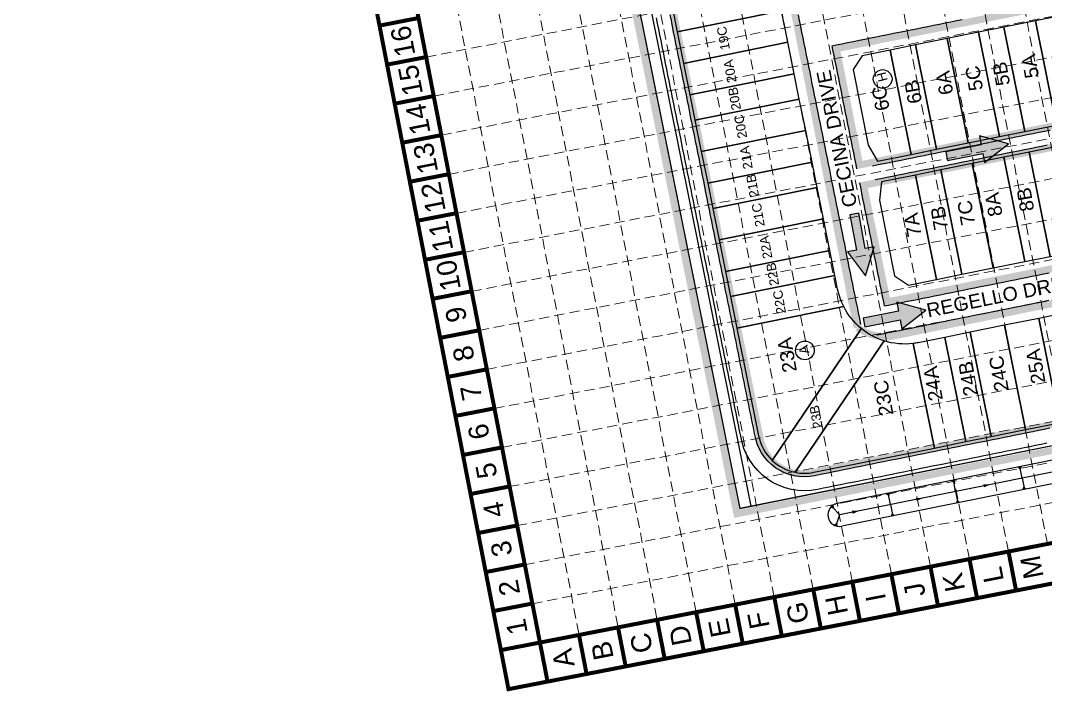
# Model space of a CAD drawing. Extents: x 1582 to 2207140, y 1442 to 531032.
# Drawn here: x 1582 to 2459, y 1442 to 2015 of the extents above; entities that cross this region are included whole.
import ezdxf
from ezdxf.enums import TextEntityAlignment as Align

# ---------------------------------------------------------------- set-up
doc = ezdxf.new("R2010")
doc.units = 0
doc.header["$LTSCALE"] = 100
doc.header["$MEASUREMENT"] = 0
for name, pattern in [('DASHED2', [0.375, 0.25, -0.125]), ('HIDDEN', [0.375, 0.25, -0.125]), ('PHANTOM2', [1.25, 0.625, -0.125, 0.125, -0.125, 0.125, -0.125]), ('XHO473ST$0$ACAD_ISO06W100', [36, 24, -3, 0, -3, 0, -3, 0, -3])]:
    doc.linetypes.add(name, pattern=pattern)
for name, color, linetype in [('1 EROSION BLANKET', 84, 'Continuous'), ('ARROWS', 252, 'Continuous'), ('BASE', 7, 'Continuous'), ('C-PVMT-ROAD-C-TEXT-N', 4, 'Continuous'), ('C-PVMT-ROAD-F-TEXT-N', 4, 'Continuous'), ('GRID', 254, 'HIDDEN'), ('LIMITS OF DISTURBANCE', 1, 'DASHED2'), ('XHO473GR$0$C-TOPO-TINN-BACK', 4, 'Continuous'), ('XHO473PT$0$AREA-PLINE', 7, 'Continuous'), ('XHO473PT$0$V-AREAS-PH 2', 6, 'Continuous'), ('XHO473PT$0$V-PROP-LINE PH 2-N', 3, 'PHANTOM2'), ('XHO473PT$0$V-PROP-SUBD-BLOCK-N', 4, 'Continuous'), ('XHO473PT$0$V-PROP-SUBD-IDEN-N', 2, 'Continuous'), ('XHO473ST$0$c-ditch-slope-n', 6, 'Continuous'), ('XHO473ST$0$c-grade-to-drain-n', 2, 'XHO473ST$0$ACAD_ISO06W100')]:
    doc.layers.add(name, color=color, linetype=linetype)
doc.styles.get("Standard").update_dxf_attribs({"font": 'ARIAL.TTF'})

# ---------------------------------------------------------------- blocks, each defined once
blk = doc.blocks.new('arrow')
blk.add_lwpolyline([(-67.01, -25.36), (-59.33, -25.42), (-59.57, -56.14), (-51.89, -56.2), (-51.65, -25.48), (-43.97, -25.54), (-55.3, -2.41), (-67.01, -25.36)], close=True)
at = {"color": 254}
for points in [[(-43.97, -25.54), (-67.01, -25.36), (-55.3, -2.41), (-67.01, -25.36)], [(-59.57, -56.14), (-51.89, -56.2), (-59.33, -25.42), (-51.65, -25.48)]]:
    blk.add_solid(points, dxfattribs=at)

msp = doc.modelspace()

# ---------------------------------------------------------------- linework, layer by layer
at = {"layer": '1 EROSION BLANKET', "const_width": 6}
msp.add_lwpolyline([(2616.86, 1735.86), (2604.15, 1801.78), (2325.96, 1745.11), (2321.78, 1745.11, -0.159066), (2297.78, 1752.89), (2296.27, 1758.46), (2229.04, 2098.29), (2129.08, 2078.18), (2215.08, 1656.18, 0.412366), (2259.24, 1628.75), (2624.34, 1702.01)], format="xyb", close=True, dxfattribs=at)
for points in [[(2297.51, 1903.19), (2279.8, 1991.31), (2764.89, 2089.25), (2767.05, 2089.7), (2787.23, 1990.2), (2299.84, 1891.94)], [(2323.24, 1774.8), (2303.14, 1874.5), (2790.75, 1972.6), (2810.76, 1872.92)]]:
    msp.add_lwpolyline(points, close=True, dxfattribs=at)
at = {"layer": 'BASE', "const_width": 3.4}
for points in [[(3334.61, 1703.14), (2919.46, 3839.17), (1584.44, 3579.7), (1999.59, 1443.67)], [(3294.75, 1730.03), (2892.57, 3799.31), (1624.31, 3552.81), (2026.48, 1483.53)]]:
    msp.add_lwpolyline(points, close=True, dxfattribs=at)
for points in [[(1922.69, 2017.54), (1889.32, 2011.05)], [(1929.18, 1984.16), (1895.8, 1977.68)], [(1935.67, 1950.79), (1902.29, 1944.3)], [(1942.15, 1917.41), (1908.78, 1910.93)], [(1948.64, 1884.04), (1915.26, 1877.55)], [(1955.13, 1850.66), (1921.75, 1844.18)], [(1961.61, 1817.29), (1928.24, 1810.8)], [(1968.1, 1783.91), (1934.72, 1777.42)], [(1974.59, 1750.54), (1941.21, 1744.05)], [(1981.07, 1717.16), (1947.7, 1710.67)], [(1987.56, 1683.78), (1954.18, 1677.3)], [(1994.05, 1650.41), (1960.67, 1643.92)], [(2000.53, 1617.03), (1967.16, 1610.55)], [(2007.02, 1583.66), (1973.64, 1577.17)], [(2426.99, 1561.37), (2433.47, 1528)], [(2013.51, 1550.28), (1980.13, 1543.8)], [(2393.61, 1554.89), (2400.1, 1521.51)], [(2360.23, 1548.4), (2326.86, 1541.91)], [(2326.86, 1541.91), (2333.35, 1508.54)], [(2360.23, 1548.4), (2366.72, 1515.02)], [(2293.48, 1535.43), (2299.97, 1502.05)], [(2260.11, 1528.94), (2266.59, 1495.56)], [(2019.99, 1516.91), (1986.62, 1510.42)], [(2193.36, 1515.97), (2199.84, 1482.59)], [(2226.73, 1522.45), (2233.22, 1489.08)], [(2159.98, 1509.48), (2166.47, 1476.1)], [(2126.61, 1502.99), (2133.09, 1469.62)], [(2059.85, 1490.02), (2066.34, 1456.64)], [(2093.23, 1496.51), (2099.72, 1463.13)], [(2026.48, 1483.53), (1993.1, 1477.05)], [(2026.48, 1483.53), (2032.97, 1450.16)]]:
    msp.add_lwpolyline(points, dxfattribs=at)
at = {"layer": 'GRID', "color": 252, "linetype": 'HIDDEN', "lineweight": 0, "ltscale": 0.35}
for p, q in [((2527.11, 1580.83), (2124.94, 3650.11)), ((2460.36, 1567.86), (2058.19, 3637.14)), ((2493.74, 1574.35), (2091.56, 3643.63)), ((2426.99, 1561.37), (2024.81, 3630.65)), ((2393.61, 1554.89), (1991.44, 3624.17)), ((2326.86, 1541.91), (1924.68, 3611.19)), ((2360.23, 1548.4), (1958.06, 3617.68)), ((2293.48, 1535.43), (1891.31, 3604.71)), ((2260.11, 1528.94), (1857.93, 3598.22)), ((2193.36, 1515.97), (1791.18, 3585.25)), ((2226.73, 1522.45), (1824.56, 3591.73)), ((2159.98, 1509.48), (1757.81, 3578.76)), ((2093.1, 1497.76), (1690.93, 3567.04)), ((2126.48, 1504.24), (1724.3, 3573.52)), ((2059.73, 1491.27), (1657.55, 3560.55)), ((1929.18, 1984.16), (3097.47, 2211.23)), ((1935.67, 1950.79), (3103.96, 2177.85)), ((1942.15, 1917.41), (3110.44, 2144.48)), ((1948.34, 1883.86), (3116.95, 2110.99)), ((1954.83, 1850.49), (3123.44, 2077.61)), ((1961.32, 1817.11), (3129.92, 2044.24)), ((1967.8, 1783.74), (3136.41, 2010.86)), ((1974.29, 1750.36), (3142.9, 1977.49)), ((1980.78, 1716.99), (3149.38, 1944.11)), ((1987.26, 1683.61), (3155.87, 1910.74)), ((1993.75, 1650.24), (3162.36, 1877.36)), ((2000.24, 1616.86), (3168.84, 1843.98)), ((2006.72, 1583.49), (3175.33, 1810.61)), ((2013.21, 1550.11), (3181.82, 1777.23)), ((2019.7, 1516.73), (3188.3, 1743.86))]:
    msp.add_line(p, q, dxfattribs=at)
at = {"layer": 'LIMITS OF DISTURBANCE', "const_width": 6}
msp.add_lwpolyline([(3030.56, 1761.64), (2194.81, 1593.6), (1948.49, 2813.03, 0.098099), (1677.26, 3539), (1722.21, 3540.4, 0.067791), (2005.44, 3587.7), (2077.63, 3440.57), (2144.56, 3278.6), (2187.86, 3138.1), (2718.94, 3290.72), (2734.62, 3221.8), (2788.68, 2983.7), (2837.06, 2743.49), (2898.66, 2442.22), (3033.9, 1764.7)], format="xyb", close=True, dxfattribs=at)
at = {"layer": 'XHO473GR$0$C-TOPO-TINN-BACK', "color": 7, "linetype": 'Continuous'}
for points in [[(2459.88, 1653.97, 725.6), (2454.98, 1652.98, 725.63), (2450.08, 1651.99, 725.66), (2445.17, 1651.01, 725.69), (2440.27, 1650.02, 725.72), (2435.37, 1649.03, 725.75), (2430.47, 1648.04, 725.78), (2425.57, 1647.06, 725.81), (2420.67, 1646.07, 725.85), (2415.77, 1645.08, 725.89), (2410.86, 1644.09, 725.93), (2405.96, 1643.11, 725.97), (2401.06, 1642.12, 726.02), (2396.16, 1641.13, 726.06), (2391.26, 1640.14, 726.11), (2386.36, 1639.16, 726.16), (2381.45, 1638.17, 726.22), (2376.55, 1637.18, 726.27), (2371.65, 1636.19, 726.33), (2366.75, 1635.2, 726.39), (2361.85, 1634.22, 726.45), (2356.95, 1633.23, 726.52), (2352.05, 1632.24, 726.59), (2347.14, 1631.25, 726.66), (2342.24, 1630.27, 726.73), (2337.34, 1629.28, 726.8), (2332.44, 1628.29, 726.88), (2327.54, 1627.3, 726.95), (2322.64, 1626.32, 727.03), (2317.74, 1625.33, 727.1), (2312.83, 1624.34, 727.18), (2307.93, 1623.35, 727.25), (2303.03, 1622.37, 727.33), (2298.13, 1621.38, 727.4), (2293.23, 1620.39, 727.48), (2288.33, 1619.4, 727.55), (2283.43, 1618.41, 727.63), (2278.52, 1617.43, 727.7), (2273.62, 1616.44, 727.78), (2268.72, 1615.45, 727.85), (2263.82, 1614.46, 727.93), (2258.32, 1613.6, 728), (2252.72, 1613.3, 728.08), (2247.12, 1613.57, 728.15), (2241.57, 1614.41, 728.23), (2236.14, 1615.81, 728.3), (2230.88, 1617.76, 728.38), (2225.84, 1620.23, 728.44), (2221.09, 1623.2, 728.5), (2216.66, 1626.64, 728.56), (2212.6, 1630.52, 728.61), (2208.96, 1634.79, 728.66), (2205.77, 1639.4, 728.7), (2203.07, 1644.32, 728.73), (2200.89, 1649.49, 728.76), (2199.24, 1654.85, 728.79), (2198.13, 1660.02, 728.81), (2197.14, 1664.92, 728.82), (2196.16, 1669.82, 728.83), (2195.17, 1674.73, 728.84), (2194.18, 1679.63, 728.83), (2193.19, 1684.53, 728.83), (2192.2, 1689.43, 728.82), (2191.22, 1694.33, 728.8), (2190.23, 1699.23, 728.78), (2189.24, 1704.14, 728.75), (2188.25, 1709.04, 728.72), (2187.27, 1713.94, 728.69), (2186.28, 1718.84, 728.66), (2185.29, 1723.74, 728.63), (2184.3, 1728.64, 728.6), (2183.32, 1733.54, 728.57), (2182.33, 1738.45, 728.54), (2181.34, 1743.35, 728.51), (2180.35, 1748.25, 728.48), (2179.37, 1753.15, 728.45), (2178.38, 1758.05, 728.42), (2177.39, 1762.95, 728.39), (2176.4, 1767.85, 728.36), (2175.41, 1772.76, 728.33), (2174.43, 1777.66, 728.3), (2173.44, 1782.56, 728.27), (2172.45, 1787.46, 728.24), (2171.46, 1792.36, 728.21), (2170.48, 1797.26, 728.18), (2169.49, 1802.17, 728.15), (2168.5, 1807.07, 728.12), (2167.51, 1811.97, 728.09), (2166.53, 1816.87, 728.06), (2165.54, 1821.77, 728.03), (2164.55, 1826.67, 728), (2163.56, 1831.57, 727.97), (2162.58, 1836.48, 727.94), (2161.59, 1841.38, 727.91), (2160.6, 1846.28, 727.88), (2159.61, 1851.18, 727.85), (2158.62, 1856.08, 727.82), (2157.64, 1860.98, 727.79), (2156.65, 1865.88, 727.76), (2155.66, 1870.79, 727.73), (2154.67, 1875.69, 727.7), (2153.69, 1880.59, 727.67), (2152.7, 1885.49, 727.64), (2151.71, 1890.39, 727.61), (2150.72, 1895.29, 727.58), (2149.74, 1900.19, 727.55), (2148.75, 1905.1, 727.52), (2147.76, 1910, 727.49), (2146.77, 1914.9, 727.46), (2145.79, 1919.8, 727.43), (2144.8, 1924.7, 727.4), (2143.81, 1929.6, 727.37), (2142.82, 1934.51, 727.34), (2141.83, 1939.41, 727.31), (2140.85, 1944.31, 727.27), (2139.86, 1949.21, 727.24), (2138.87, 1954.11, 727.21), (2137.88, 1959.01, 727.18), (2136.9, 1963.91, 727.15), (2135.91, 1968.82, 727.12), (2134.92, 1973.72, 727.09), (2133.93, 1978.62, 727.06), (2132.95, 1983.52, 727.03), (2131.96, 1988.42, 727), (2130.97, 1993.32, 726.97), (2129.98, 1998.22, 726.94), (2129, 2003.13, 726.91), (2128.01, 2008.03, 726.88), (2127.02, 2012.93, 726.85), (2126.03, 2017.83, 726.82)], [(2462.41, 1666.72, 725.57), (2457.51, 1665.73, 725.6), (2452.61, 1664.75, 725.63), (2447.71, 1663.76, 725.66), (2442.8, 1662.77, 725.69), (2437.9, 1661.78, 725.72), (2433, 1660.8, 725.75), (2428.1, 1659.81, 725.78), (2423.2, 1658.82, 725.81), (2418.3, 1657.83, 725.85), (2413.39, 1656.84, 725.89), (2408.49, 1655.86, 725.93), (2403.59, 1654.87, 725.97), (2398.69, 1653.88, 726.02), (2393.79, 1652.89, 726.06), (2388.89, 1651.91, 726.11), (2383.99, 1650.92, 726.16), (2379.08, 1649.93, 726.22), (2374.18, 1648.94, 726.27), (2369.28, 1647.96, 726.33), (2364.38, 1646.97, 726.39), (2359.48, 1645.98, 726.45), (2354.58, 1644.99, 726.52), (2349.68, 1644.01, 726.59), (2344.77, 1643.02, 726.66), (2339.87, 1642.03, 726.73), (2334.97, 1641.04, 726.8), (2330.07, 1640.05, 726.88), (2325.17, 1639.07, 726.95), (2320.27, 1638.08, 727.03), (2315.37, 1637.09, 727.1), (2310.46, 1636.1, 727.18), (2305.56, 1635.12, 727.25), (2300.66, 1634.13, 727.33), (2295.76, 1633.14, 727.4), (2290.86, 1632.15, 727.48), (2285.96, 1631.17, 727.55), (2281.05, 1630.18, 727.63), (2276.15, 1629.19, 727.7), (2271.25, 1628.2, 727.78), (2266.35, 1627.22, 727.85), (2261.45, 1626.23, 727.93), (2257.07, 1625.54, 728), (2252.69, 1625.3, 728.08), (2248.31, 1625.51, 728.15), (2243.97, 1626.17, 728.23), (2239.72, 1627.26, 728.3), (2235.61, 1628.79, 728.38), (2231.67, 1630.72, 728.44), (2227.95, 1633.04, 728.5), (2224.49, 1635.73, 728.56), (2221.32, 1638.76, 728.61), (2218.47, 1642.1, 728.66), (2215.98, 1645.71, 728.7), (2213.87, 1649.55, 728.73), (2212.16, 1653.59, 728.76), (2210.87, 1657.79, 728.79), (2209.89, 1662.39, 728.81), (2208.91, 1667.29, 728.82), (2207.92, 1672.2, 728.83), (2206.93, 1677.1, 728.84), (2205.94, 1682, 728.83), (2204.96, 1686.9, 728.83), (2203.97, 1691.8, 728.82), (2202.98, 1696.7, 728.8), (2201.99, 1701.6, 728.78), (2201.01, 1706.51, 728.75), (2200.02, 1711.41, 728.72), (2199.03, 1716.31, 728.69), (2198.04, 1721.21, 728.66), (2197.05, 1726.11, 728.63), (2196.07, 1731.01, 728.6), (2195.08, 1735.91, 728.57), (2194.09, 1740.82, 728.54), (2193.1, 1745.72, 728.51), (2192.12, 1750.62, 728.48), (2191.13, 1755.52, 728.45), (2190.14, 1760.42, 728.42), (2189.15, 1765.32, 728.39), (2188.17, 1770.22, 728.36), (2187.18, 1775.13, 728.33), (2186.19, 1780.03, 728.3), (2185.2, 1784.93, 728.27), (2184.22, 1789.83, 728.24), (2183.23, 1794.73, 728.21), (2182.24, 1799.63, 728.18), (2181.25, 1804.54, 728.15), (2180.26, 1809.44, 728.12), (2179.28, 1814.34, 728.09), (2178.29, 1819.24, 728.06), (2177.3, 1824.14, 728.03), (2176.31, 1829.04, 728), (2175.33, 1833.94, 727.97), (2174.34, 1838.85, 727.94), (2173.35, 1843.75, 727.91), (2172.36, 1848.65, 727.88), (2171.38, 1853.55, 727.85), (2170.39, 1858.45, 727.82), (2169.4, 1863.35, 727.79), (2168.41, 1868.25, 727.76), (2167.43, 1873.16, 727.73), (2166.44, 1878.06, 727.7), (2165.45, 1882.96, 727.67), (2164.46, 1887.86, 727.64), (2163.47, 1892.76, 727.61), (2162.49, 1897.66, 727.58), (2161.5, 1902.57, 727.55), (2160.51, 1907.47, 727.52), (2159.52, 1912.37, 727.49), (2158.54, 1917.27, 727.46), (2157.55, 1922.17, 727.43), (2156.56, 1927.07, 727.4), (2155.57, 1931.97, 727.37), (2154.59, 1936.88, 727.34), (2153.6, 1941.78, 727.31), (2152.61, 1946.68, 727.27), (2151.62, 1951.58, 727.24), (2150.64, 1956.48, 727.21), (2149.65, 1961.38, 727.18), (2148.66, 1966.28, 727.15), (2147.67, 1971.19, 727.12), (2146.68, 1976.09, 727.09), (2145.7, 1980.99, 727.06), (2144.71, 1985.89, 727.03), (2143.72, 1990.79, 727), (2142.73, 1995.69, 726.97), (2141.75, 2000.59, 726.94), (2140.76, 2005.5, 726.91), (2139.77, 2010.4, 726.88), (2138.78, 2015.3, 726.85), (2137.8, 2020.2, 726.82)], [(2300.78, 1755.55, 726), (2299.8, 1760.45, 726.03), (2298.81, 1765.35, 726.06), (2297.82, 1770.25, 726.09), (2296.83, 1775.15, 726.12), (2295.85, 1780.05, 726.15), (2294.86, 1784.95, 726.18), (2293.87, 1789.86, 726.21), (2292.88, 1794.76, 726.24), (2291.9, 1799.66, 726.27), (2290.91, 1804.56, 726.3), (2289.92, 1809.46, 726.33), (2288.93, 1814.36, 726.36), (2287.95, 1819.26, 726.39), (2286.96, 1824.17, 726.42), (2285.97, 1829.07, 726.45), (2284.98, 1833.97, 726.48), (2283.99, 1838.87, 726.51), (2283.01, 1843.77, 726.54), (2282.02, 1848.67, 726.57), (2281.03, 1853.58, 726.6), (2280.04, 1858.48, 726.63), (2279.06, 1863.38, 726.66), (2278.07, 1868.28, 726.69), (2277.08, 1873.18, 726.72), (2276.09, 1878.08, 726.75), (2275.11, 1882.98, 726.78), (2274.12, 1887.89, 726.81), (2273.13, 1892.79, 726.84), (2272.14, 1897.69, 726.87), (2271.16, 1902.59, 726.9), (2270.17, 1907.49, 726.93), (2269.18, 1912.39, 726.96), (2268.19, 1917.29, 726.99), (2267.2, 1922.2, 727.02), (2266.22, 1927.1, 727.05), (2265.23, 1932, 727.08), (2264.24, 1936.9, 727.11), (2263.25, 1941.8, 727.14), (2262.27, 1946.7, 727.17), (2261.28, 1951.6, 727.2), (2260.29, 1956.51, 727.23), (2259.3, 1961.41, 727.26), (2258.32, 1966.31, 727.29), (2257.33, 1971.21, 727.32), (2256.34, 1976.11, 727.35), (2255.35, 1981.01, 727.38), (2254.37, 1985.92, 727.41), (2253.38, 1990.82, 727.44), (2252.39, 1995.72, 727.47), (2251.4, 2000.62, 727.5), (2250.41, 2005.52, 727.53), (2249.43, 2010.42, 727.55), (2248.44, 2015.32, 727.57), (2247.45, 2020.23, 727.58)], [(2276.22, 1993.89, 727.18), (2279.65, 1994.58, 727.08), (2284.55, 1995.57, 726.94), (2289.45, 1996.56, 726.8), (2294.36, 1997.54, 726.66), (2299.26, 1998.53, 726.52), (2304.16, 1999.52, 726.38), (2309.06, 2000.51, 726.24), (2313.96, 2001.49, 726.1), (2318.86, 2002.48, 725.96), (2323.76, 2003.47, 725.82), (2328.67, 2004.46, 725.68), (2333.57, 2005.44, 725.54), (2338.47, 2006.43, 725.4), (2343.37, 2007.42, 725.26), (2348.27, 2008.41, 725.12), (2353.17, 2009.4, 724.98), (2358.08, 2010.38, 724.84), (2362.98, 2011.37, 724.7), (2367.88, 2012.36, 724.56), (2372.78, 2013.35, 724.42), (2377.68, 2014.33, 724.28), (2382.58, 2015.32, 724.14), (2387.48, 2016.31, 724)], [(2297.45, 1888.51, 726.79), (2296.66, 1892.43, 726.81), (2295.68, 1897.33, 726.84), (2294.69, 1902.23, 726.87), (2293.7, 1907.13, 726.9), (2292.71, 1912.03, 726.93), (2291.73, 1916.94, 726.96), (2290.74, 1921.84, 726.99), (2289.75, 1926.74, 727.02), (2288.76, 1931.64, 727.05), (2287.78, 1936.54, 727.08), (2286.79, 1941.44, 727.11), (2285.8, 1946.35, 727.14), (2284.81, 1951.25, 727.17), (2283.83, 1956.15, 727.2), (2282.84, 1961.05, 727.23), (2281.85, 1965.95, 727.26), (2280.86, 1970.85, 727.29), (2279.87, 1975.75, 727.32), (2278.89, 1980.66, 727.35), (2277.9, 1985.56, 727.38), (2276.91, 1990.46, 727.41), (2276.22, 1993.89, 727.43)], [(2310.69, 1891.17, 727.42), (2315.59, 1892.16, 727.24), (2320.49, 1893.15, 727.07), (2325.39, 1894.14, 726.89), (2330.29, 1895.12, 726.72), (2335.2, 1896.11, 726.54), (2340.1, 1897.1, 726.37), (2345, 1898.09, 726.19), (2349.9, 1899.08, 726.02), (2354.8, 1900.06, 725.84), (2359.7, 1901.05, 725.67), (2364.61, 1902.04, 725.49), (2369.51, 1903.03, 725.32), (2374.41, 1904.01, 725.14), (2379.31, 1905, 724.97), (2384.21, 1905.99, 724.79), (2389.11, 1906.98, 724.62), (2394.01, 1907.96, 724.46), (2398.92, 1908.95, 724.3), (2403.82, 1909.94, 724.14), (2408.72, 1910.93, 723.99), (2413.62, 1911.91, 723.85), (2418.52, 1912.9, 723.71), (2423.42, 1913.89, 723.58), (2428.32, 1914.88, 723.46), (2433.23, 1915.87, 723.34), (2438.13, 1916.85, 723.23), (2443.03, 1917.84, 723.12), (2447.93, 1918.83, 723.02), (2452.83, 1919.82, 722.92), (2457.73, 1920.8, 722.83), (2462.63, 1921.79, 722.75)], [(2313.06, 1879.41, 727.42), (2317.96, 1880.4, 727.24), (2322.86, 1881.39, 727.07), (2327.76, 1882.37, 726.89), (2332.67, 1883.36, 726.72), (2337.57, 1884.35, 726.54), (2342.47, 1885.34, 726.37), (2347.37, 1886.32, 726.19), (2352.27, 1887.31, 726.02), (2357.17, 1888.3, 725.84), (2362.07, 1889.29, 725.67), (2366.98, 1890.27, 725.49), (2371.88, 1891.26, 725.32), (2376.78, 1892.25, 725.14), (2381.68, 1893.24, 724.97), (2386.58, 1894.23, 724.79), (2391.48, 1895.21, 724.62), (2396.38, 1896.2, 724.46), (2401.29, 1897.19, 724.3), (2406.19, 1898.18, 724.14), (2411.09, 1899.16, 723.99), (2415.99, 1900.15, 723.85), (2420.89, 1901.14, 723.71), (2425.79, 1902.13, 723.58), (2430.69, 1903.11, 723.46), (2435.6, 1904.1, 723.34), (2440.5, 1905.09, 723.23), (2445.4, 1906.08, 723.12), (2450.3, 1907.06, 723.02), (2455.2, 1908.05, 722.92), (2460.1, 1909.04, 722.83)], [(2321.06, 1771.36, 726.07), (2320.37, 1774.79, 726.09), (2319.38, 1779.69, 726.12), (2318.39, 1784.6, 726.15), (2317.41, 1789.5, 726.18), (2316.42, 1794.4, 726.21), (2315.43, 1799.3, 726.24), (2314.44, 1804.2, 726.27), (2313.45, 1809.1, 726.3), (2312.47, 1814.01, 726.33), (2311.48, 1818.91, 726.36), (2310.49, 1823.81, 726.39), (2309.5, 1828.71, 726.42), (2308.52, 1833.61, 726.45), (2307.53, 1838.51, 726.48), (2306.54, 1843.41, 726.51), (2305.55, 1848.32, 726.54), (2304.57, 1853.22, 726.57), (2303.58, 1858.12, 726.6), (2302.59, 1863.02, 726.63), (2301.6, 1867.92, 726.66), (2300.62, 1872.82, 726.69), (2299.83, 1876.74, 726.71)], [(2321.06, 1771.36, 725.87), (2324.49, 1772.05, 725.83), (2329.39, 1773.04, 725.77), (2334.29, 1774.03, 725.72), (2339.2, 1775.02, 725.66), (2344.1, 1776, 725.6), (2349, 1776.99, 725.55), (2353.9, 1777.98, 725.49), (2358.8, 1778.97, 725.43), (2363.7, 1779.95, 725.37), (2368.6, 1780.94, 725.32), (2373.51, 1781.93, 725.26), (2378.41, 1782.92, 725.2), (2383.31, 1783.91, 725.15), (2388.21, 1784.89, 725.09), (2393.11, 1785.88, 725.03), (2398.01, 1786.87, 724.98), (2402.91, 1787.86, 724.92), (2407.82, 1788.84, 724.86), (2412.72, 1789.83, 724.81), (2417.62, 1790.82, 724.75), (2422.52, 1791.81, 724.69), (2427.42, 1792.79, 724.64), (2432.32, 1793.78, 724.58), (2437.22, 1794.77, 724.52), (2442.13, 1795.76, 724.46), (2447.03, 1796.74, 724.41), (2451.93, 1797.73, 724.35), (2456.83, 1798.72, 724.29), (2461.73, 1799.71, 724.24)], [(2314.33, 1746.54, 726), (2319.23, 1747.53, 725.94), (2324.13, 1748.52, 725.89), (2329.03, 1749.51, 725.83), (2333.94, 1750.49, 725.77), (2338.84, 1751.48, 725.72), (2343.74, 1752.47, 725.66), (2348.64, 1753.46, 725.6), (2353.54, 1754.44, 725.55), (2358.44, 1755.43, 725.49), (2363.34, 1756.42, 725.43), (2368.25, 1757.41, 725.37), (2373.15, 1758.4, 725.32), (2378.05, 1759.38, 725.26), (2382.95, 1760.37, 725.2), (2387.85, 1761.36, 725.15), (2392.75, 1762.35, 725.09), (2397.65, 1763.33, 725.03), (2402.56, 1764.32, 724.98), (2407.46, 1765.31, 724.92), (2412.36, 1766.3, 724.86), (2417.26, 1767.28, 724.81), (2422.16, 1768.27, 724.75), (2427.06, 1769.26, 724.69), (2431.97, 1770.25, 724.64), (2436.87, 1771.23, 724.58), (2441.77, 1772.22, 724.52), (2446.67, 1773.21, 724.46), (2451.57, 1774.2, 724.41), (2456.47, 1775.19, 724.35), (2461.37, 1776.17, 724.29)]]:
    msp.add_polyline3d(points, dxfattribs=at)
at = {"layer": 'XHO473PT$0$AREA-PLINE', "color": 7, "linetype": 'Continuous'}
for points in [[(2059.02, 2335.21), (2049.22, 2333.24), (2197.35, 1598.08), (2207.15, 1600.06)], [(2228.63, 2045.29), (2139.42, 2027.31), (2143.77, 2005.74), (2232.98, 2023.72)], [(2232.98, 2023.72), (2143.77, 2005.74), (2149.2, 1978.79), (2238.41, 1996.76)], [(2476.91, 2020.56), (2449.95, 2015.12), (2467.92, 1925.92), (2494.88, 1931.35)], [(2422.99, 2009.69), (2401.42, 2005.35), (2419.4, 1916.14), (2440.97, 1920.49)], [(2449.95, 2015.12), (2422.99, 2009.69), (2440.97, 1920.49), (2467.92, 1925.92)], [(2374.47, 1999.91), (2347.51, 1994.48), (2365.48, 1905.28), (2392.44, 1910.71)], [(2401.42, 2005.35), (2374.47, 1999.91), (2392.44, 1910.71), (2419.4, 1916.14)], [(2238.41, 1996.76), (2149.2, 1978.79), (2154.63, 1951.83), (2243.84, 1969.8)], [(2325.94, 1990.14), (2301.92, 1985.3), (2294.1, 1973.52), (2307.13, 1908.82), (2315, 1895.1), (2343.92, 1900.93)], [(2347.51, 1994.48), (2325.94, 1990.14), (2343.92, 1900.93), (2365.48, 1905.28)], [(2243.84, 1969.8), (2154.63, 1951.83), (2158.98, 1930.26), (2248.19, 1948.24)], [(2248.19, 1948.24), (2158.98, 1930.26), (2164.41, 1903.3), (2253.62, 1921.28)], [(2253.62, 1921.28), (2164.41, 1903.3), (2169.84, 1876.34), (2259.05, 1894.32)], [(2444.52, 1902.84), (2422.95, 1898.49), (2440.93, 1809.29), (2462.5, 1813.63)], [(2471.48, 1908.27), (2444.52, 1902.84), (2462.5, 1813.63), (2489.45, 1819.06)], [(2259.05, 1894.32), (2169.84, 1876.34), (2174.19, 1854.78), (2263.4, 1872.75)], [(2396, 1893.06), (2369.04, 1887.63), (2387.01, 1798.42), (2413.97, 1803.86)], [(2422.95, 1898.49), (2396, 1893.06), (2413.97, 1803.86), (2440.93, 1809.29)], [(2369.04, 1887.63), (2347.47, 1883.28), (2365.45, 1794.08), (2387.01, 1798.42)], [(2347.47, 1883.28), (2318.55, 1877.46), (2316.61, 1861.77), (2329.65, 1797.07), (2341.43, 1789.24), (2365.45, 1794.08)], [(2263.4, 1872.75), (2174.19, 1854.78), (2179.62, 1827.82), (2268.83, 1845.8)], [(2268.83, 1845.8), (2179.62, 1827.82), (2185.05, 1800.86), (2274.26, 1818.84)], [(2274.26, 1818.84), (2185.05, 1800.86), (2189.4, 1779.3), (2278.61, 1797.27)], [(2474.55, 1765.06), (2452.99, 1760.71), (2470.96, 1671.5), (2492.53, 1675.85)], [(2423.58, 1754.79), (2394.17, 1748.86), (2412.14, 1659.65), (2441.55, 1665.58)], [(2452.99, 1760.71), (2423.58, 1754.79), (2441.55, 1665.58), (2470.96, 1671.5)], [(2394.17, 1748.86), (2372.6, 1744.51), (2390.58, 1655.31), (2412.14, 1659.65)]]:
    msp.add_lwpolyline(points, close=True, dxfattribs=at)
for points in [[(2280.93, 1785.72), (2278.61, 1797.27), (2189.4, 1779.3), (2194.83, 1752.34), (2286.15, 1770.74, -0.068102)], [(2299.33, 1749.31), (2301.18, 1752.04, -0.103621), (2286.15, 1770.74), (2194.83, 1752.34), (2213.36, 1660.4, 0.153935), (2224.98, 1639.34)], [(2317.56, 1736.99), (2320.61, 1741.51, -0.095325), (2301.18, 1752.04), (2299.33, 1749.31), (2224.98, 1639.34, 0.141155), (2244.62, 1629.1)], [(2372.6, 1744.51), (2349.84, 1739.93, -0.018299), (2345.61, 1739.24), (2363.62, 1649.87), (2390.58, 1655.31)], [(2345.61, 1739.24, -0.108537), (2320.61, 1741.51), (2317.56, 1736.99), (2244.62, 1629.1, 0.100067), (2260.47, 1629.09), (2363.62, 1649.87)]]:
    msp.add_lwpolyline(points, format="xyb", close=True, dxfattribs=at)
at = {"layer": 'XHO473PT$0$V-AREAS-PH 2', "color": 7, "linetype": 'Continuous'}
msp.add_lwpolyline([(2887.48, 2473.39), (2736.18, 2442.9), (2758.46, 2332.31), (2390.04, 2258.08), (2362.19, 2396.3), (2049.22, 2333.24), (2197.35, 1598.08), (3030.15, 1765.89)], close=True, dxfattribs=at)
at = {"layer": 'XHO473PT$0$V-PROP-LINE PH 2-N', "color": 7, "linetype": 'Continuous'}
for p in [(2049.22, 2333.24), (3030.15, 1765.89)]:
    msp.add_line(p, (2197.35, 1598.08), dxfattribs=at)
at = {"layer": 'XHO473PT$0$V-PROP-SUBD-BLOCK-N', "color": 7, "linetype": 'Continuous'}
for centre in [(2319.43, 1965.39), (2252.94, 1733.34)]:
    msp.add_circle(centre, 8, dxfattribs=at)
at = {"layer": 'XHO473ST$0$c-ditch-slope-n', "color": 5, "linetype": 'Continuous'}
for p, q in [((2438.56, 1624.17), (2436.58, 1633.97)), ((2381.81, 1612.74), (2379.83, 1622.54)), ((2438.56, 1624.17), (2440.53, 1614.37)), ((2381.81, 1612.74), (2383.78, 1602.93)), ((2326.1, 1601.51), (2324.13, 1611.31)), ((2282.51, 1592.73), (2275.89, 1600.23)), ((2326.1, 1601.51), (2328.08, 1591.71)), ((2282.51, 1592.73), (2279.32, 1583.25))]:
    msp.add_line(p, q, dxfattribs=at)
for points in [[(2437.21, 1630.86, 0, 4, 0), (2436.58, 1633.97, 4, 4, 0)], [(2380.46, 1619.43, 0, 4, 0), (2379.83, 1622.54, 4, 4, 0)], [(2324.75, 1608.21, 0, 4, 0), (2324.13, 1611.31, 4, 4, 0)], [(2412.37, 1618.89, 0, 2.64, 0), (2405.74, 1617.56, 2.64, 2.64, 0)], [(2439.9, 1617.48, 0, 4, 0), (2440.53, 1614.37, 4, 4, 0)], [(2354.79, 1607.29, 0, 2.64, 0), (2348.16, 1605.96, 2.64, 2.64, 0)], [(2383.15, 1606.04, 0, 4, 0), (2383.78, 1602.93, 4, 4, 0)], [(2277.99, 1597.85, 0, 4, 0), (2275.89, 1600.23, 4, 4, 0)], [(2300.07, 1596.27, 0, 2.64, 0), (2293.44, 1594.93, 2.64, 2.64, 0)], [(2327.45, 1594.82, 0, 4, 0), (2328.08, 1591.71, 4, 4, 0)], [(2280.33, 1586.26, 0, 4, 0), (2279.32, 1583.25, 4, 4, 0)]]:
    msp.add_lwpolyline(points, format="xyseb", dxfattribs=at)
at = {"layer": 'XHO473ST$0$c-grade-to-drain-n', "color": 5, "linetype": 'Continuous'}
for p, q in [((2875.03, 1722.32), (2280.53, 1602.53)), ((2878.98, 1702.71), (2284.48, 1582.92))]:
    msp.add_line(p, q, dxfattribs=at)
at = {"layer": 'XHO473ST$0$c-grade-to-drain-n', "color": 5, "linetype": 'Continuous', "ltscale": 0.04}
msp.add_line((2877, 1712.52), (2282.51, 1592.73), dxfattribs=at)
at = {"layer": 'XHO473ST$0$c-grade-to-drain-n', "color": 5, "linetype": 'Continuous'}
msp.add_arc((2282.51, 1592.73), 10, 101.3925, 281.3925, dxfattribs=at)

# ---------------------------------------------------------------- block references
at = {"layer": 'ARROWS'}
for p, rotation in [((2440.48, 1856.18), 281.6428997931095), ((2251.02, 1784.32), 190.8427392793072), ((2369.77, 1713.99), 281.6428997931093)]:
    msp.add_blockref('arrow', p, dxfattribs=dict(at, rotation=rotation))

# ---------------------------------------------------------------- texts
at = {"layer": 'BASE'}
for s, p in [('16', (1909.25, 1997.61)), ('15', (1915.73, 1964.23)), ('14', (1922.22, 1930.86)), ('13', (1928.71, 1897.48)), ('12', (1935.19, 1864.11)), ('11', (1941.68, 1830.73)), ('10', (1948.17, 1797.36)), ('9', (1954.65, 1763.98)), ('8', (1961.14, 1730.6)), ('7', (1967.63, 1697.23)), ('6', (1974.11, 1663.85)), ('5', (1980.6, 1630.48)), ('4', (1987.09, 1597.1)), ('3', (1993.57, 1563.73)), ('M', (2446.92, 1547.93)), ('K', (2380.17, 1534.95)), ('L', (2413.54, 1541.44)), ('2', (2000.06, 1530.35)), ('J', (2346.79, 1528.47)), ('I', (2313.41, 1521.98)), ('G', (2246.66, 1509.01)), ('H', (2280.04, 1515.49)), ('F', (2213.29, 1502.52)), ('1', (2006.55, 1496.98)), ('E', (2179.91, 1496.03)), ('C', (2113.16, 1483.06)), ('D', (2146.54, 1489.55)), ('B', (2079.79, 1476.57)), ('A', (2046.41, 1470.09))]:
    msp.add_text(s, height=17, rotation=100.99857, dxfattribs=at).set_placement(p, align=Align.MIDDLE_CENTER)
at = {"layer": 'C-PVMT-ROAD-C-TEXT-N', "color": 7, "linetype": 'Continuous'}
msp.add_text('CECINA DRIVE', height=12, rotation=101.24367, dxfattribs=at).set_placement((2297.71, 1857.04))
at = {"layer": 'C-PVMT-ROAD-F-TEXT-N', "color": 7, "linetype": 'Continuous'}
msp.add_text('REGELLO DRIVE', height=12, rotation=11.40199, dxfattribs=at).set_placement((2358.32, 1761.39))
at = {"layer": 'XHO473PT$0$V-PROP-SUBD-BLOCK-N', "color": 7, "linetype": 'Continuous'}
for s, p in [('H', (2323.76, 1964.26)), ('A', (2256.9, 1731.36))]:
    msp.add_text(s, height=8, rotation=104.57421, dxfattribs=at).set_placement(p)
at = {"layer": 'XHO473PT$0$V-PROP-SUBD-IDEN-N', "color": 7, "linetype": 'Continuous'}
for s, height, p in [('19C', 8, (2188.96, 1990.81)), ('20A', 8, (2194.61, 1962.95)), ('5A', 12, (2453.18, 1967.19)), ('6A', 12, (2379.92, 1952.96)), ('5C', 12, (2405.34, 1956.44)), ('5B', 12, (2428.42, 1960.75)), ('6B', 12, (2353.17, 1945.46)), ('20B', 8, (2198.42, 1939.52)), ('6C', 12, (2325.47, 1939.35)), ('20C', 8, (2203.69, 1915.41)), ('21A', 8, (2208.41, 1889.1)), ('21B', 8, (2213.85, 1865.09)), ('8A', 12, (2421.99, 1848.96)), ('8B', 12, (2449.1, 1853.29)), ('21C', 8, (2218.74, 1839.74)), ('7C', 12, (2398.61, 1841.44)), ('7A', 12, (2352.75, 1831.49)), ('7B', 12, (2375.5, 1837.35)), ('22A', 8, (2225.22, 1812.37)), ('22B', 8, (2231.01, 1789.41)), ('22C', 8, (2236.87, 1765.31)), ('23A', 12, (2246.17, 1715.67)), ('25A', 12, (2458.71, 1706.06)), ('24C', 12, (2427.28, 1699.41)), ('24A', 12, (2370.98, 1691.3)), ('24B', 12, (2400.89, 1695.44)), ('23C', 12, (2328.67, 1678.52)), ('23B', 8, (2268.12, 1667.42))]:
    msp.add_text(s, height=height, rotation=100, dxfattribs=at).set_placement(p)

doc.saveas('drawing.dxf')
